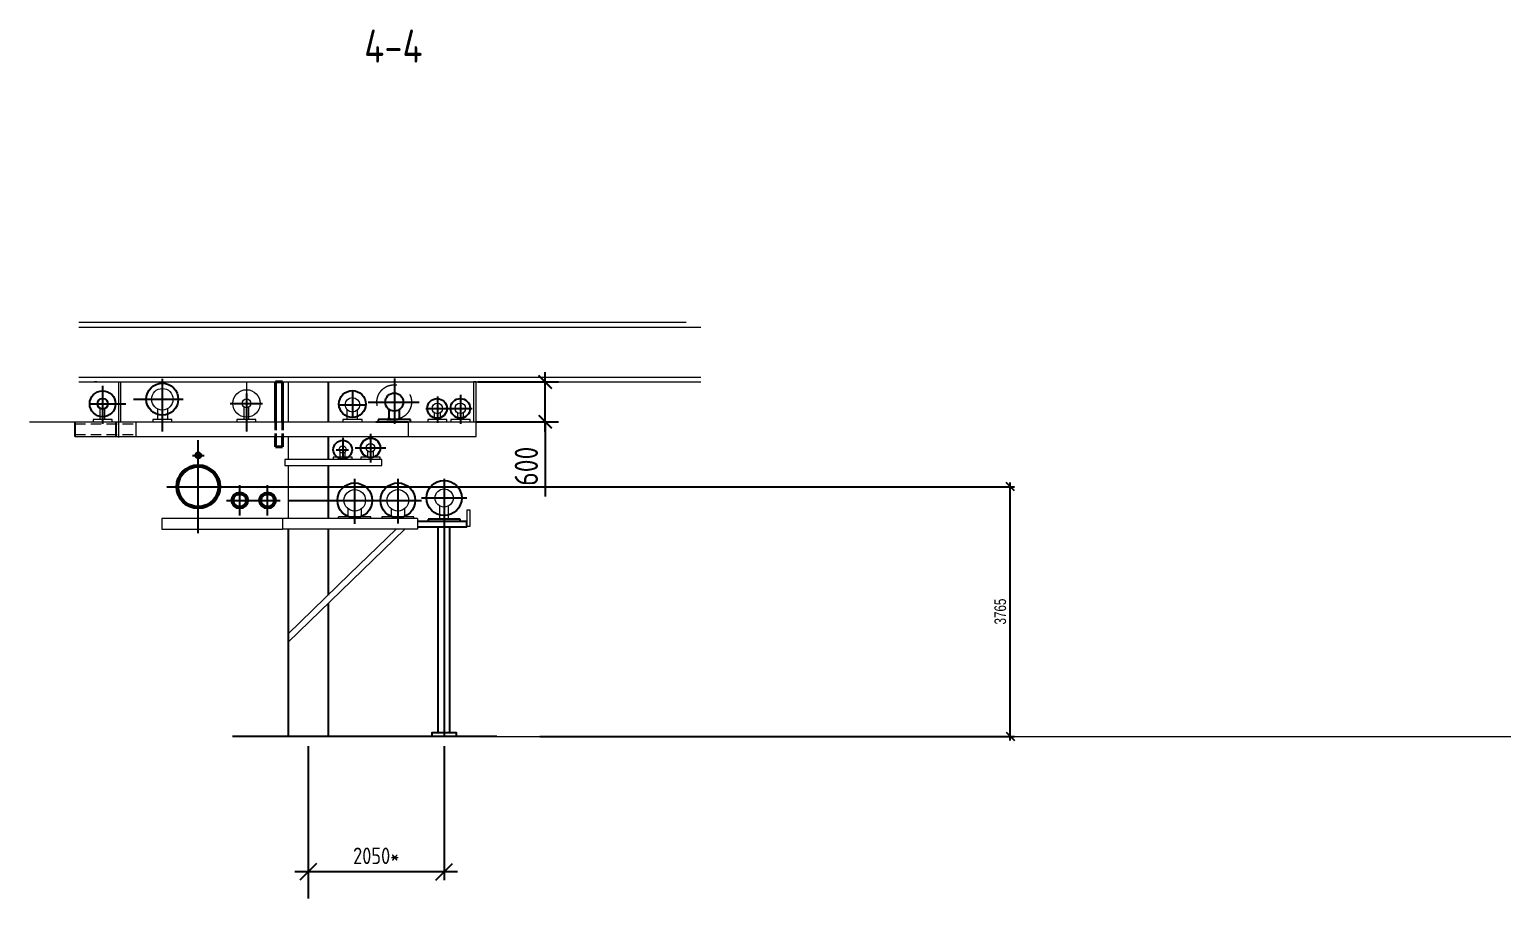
# Model space of a CAD drawing. Header units: inches. Extents: x -228863 to 215834, y 14270 to 189847.
# Drawn here: x 34494 to 56692, y 81353 to 94465 of the extents above; entities that cross this region are included whole.
import ezdxf

# ---------------------------------------------------------------- set-up
doc = ezdxf.new("R2010")
doc.units = ezdxf.units.IN
doc.header["$MEASUREMENT"] = 0
for name, pattern in [('20T1', [6, 4, -2]), ('ACAD_ISO04W100', [30, 24, -3, 0, -3]), ('DASHED', [19.05, 12.7, -6.35]), ('GOST2.303 4', [7, 5, -2, 0]), ('ГОСТ 2.303 5', [24, 20, -1.5, 1, -1.5])]:
    doc.linetypes.add(name, pattern=pattern)
doc.layers.get('0').update_dxf_attribs({"linetype": 'CONTINUOUS', "lineweight": 20})
doc.layers.get('Defpoints').update_dxf_attribs({"linetype": 'CONTINUOUS'})
for name, color, linetype in [('DIM', 2, 'CONTINUOUS'), ('OSI', 7, 'CONTINUOUS'), ('неосновной', 7, 'CONTINUOUS'), ('осевая', 7, 'ACAD_ISO04W100')]:
    doc.layers.add(name, color=color, linetype=linetype)
for name, color, linetype, lineweight in [('Text', 7, 'CONTINUOUS', 30), ('Кислород НД', 192, 'CONTINUOUS', 53), ('ПИ_NG LP', 6, 'CONTINUOUS', 53), ('Сж.воздух', 4, 'CONTINUOUS', 53), ('СПДС_РАЗМЕРЫ', 7, 'CONTINUOUS', 25), ('ТХ_Опоры монт.', 36, 'CONTINUOUS', 20)]:
    doc.layers.add(name, color=color, linetype=linetype, lineweight=lineweight)
doc.styles.add('GOST 2.304', font='CS_Gost2304.shx')
doc.styles.get("Standard").update_dxf_attribs({"font": 'txt', "width": 0.75})
doc.styles.add('ГОСТ 2.304', font='CS_Gost2304.shx')
doc.dimstyles.new('10', dxfattribs={"dimtxt": 2.5, "dimasz": 2.5, "dimexe": 1.25, "dimexo": 1.5, "dimgap": 1, "dimtad": 1, "dimdec": 0, "dimlfac": 0.1, "dimtxsty": 'GOST 2.304', "dimblk": 'OBLIQUE', "dimcen": 0, "dimdle": 2, "dimazin": 2, "dimtfac": 0.75, "dimtdec": 0, "dimtmove": 1, "dimatfit": 3, "dimfxl": 1.25, "dimtolj": 1, "dimarcsym": 0})
doc.dimstyles.new('SPDS$0', dxfattribs={"dimscale": 100, "dimtxt": 3, "dimasz": 2, "dimexe": 1.25, "dimexo": 0.625, "dimgap": 1, "dimtad": 1, "dimdec": 0, "dimrnd": 0.001, "dimtxsty": 'GOST 2.304', "dimblk": 'OBLIQUE', "dimcen": 1.5, "dimdle": 1.5, "dimclrd": 7, "dimclre": 7, "dimclrt": 256, "dimadec": 0, "dimazin": 2, "dimtfac": 0.75, "dimtdec": 0, "dimtmove": 1, "dimatfit": 3, "dimfxl": 1.25, "dimtolj": 1, "dimarcsym": 0})
doc.dimstyles.new('СПДС', dxfattribs={"dimtxt": 3.5, "dimasz": 2.5, "dimexe": 1.25, "dimexo": 0.65, "dimgap": 1.25, "dimtad": 1, "dimdec": 0, "dimtxsty": 'Standard', "dimblk": 'OBLIQUE', "dimblk1": 'OBLIQUE', "dimblk2": 'OBLIQUE', "dimcen": 2.5, "dimdle": 1.25, "dimclrt": 256, "dimadec": 0, "dimazin": 2, "dimtfac": 0.75, "dimtmove": 1, "dimatfit": 3, "dimfxl": 1, "dimtvp": 1, "dimtfill": 1, "dimtolj": 1, "dimarcsym": 1})

# ---------------------------------------------------------------- blocks, each defined once
blk = doc.blocks.new('_ArchTick')
at = {"color": 0, "linetype": 'ByBlock', "const_width": 0.15}
blk.add_lwpolyline([(-0.5, -0.5), (0.5, 0.5)], dxfattribs=at)
blk = doc.blocks.new('*D27')
at = {"layer": 'Defpoints', "color": 0}
for p in [(41192, 89146), (42272, 89146), (41192, 88546)]:
    blk.add_point(p, dxfattribs=at)
at = {"layer": 'DIM', "color": 7, "lineweight": -2, "ltscale": 50}
for p, q in [((42272, 88396), (42272, 89296)), ((41255, 89146), (42472, 89146)), ((41255, 88546), (42472, 88546)), ((42272, 88546), (42272, 87421))]:
    blk.add_line(p, q, dxfattribs=at)
at = {"layer": 'DIM', "color": 7, "lineweight": -2, "xscale": 200, "yscale": 200, "zscale": 200}
for p, rotation in [((42272, 89146), 90), ((42272, 88546), 270)]:
    blk.add_blockref('_ArchTick', p, dxfattribs=dict(at, rotation=rotation))
at = {"layer": 'DIM', "linetype": 'ByBlock', "lineweight": 25, "ltscale": 50, "insert": (41987, 87875), "char_height": 350, "attachment_point": 5, "rotation": 90, "style": 'GOST 2.304'}
blk.add_mtext('\\A1;600', dxfattribs=at)
blk = doc.blocks.new('_Oblique')
at = {"color": 0, "linetype": 'ByBlock', "lineweight": -2}
blk.add_line((-0.5, -0.5), (0.5, 0.5), dxfattribs=at)
blk = doc.blocks.new('*D28')
at = {"layer": 'Defpoints', "color": 0}
for p in [(38698, 83800), (40748, 83800), (38698, 81758)]:
    blk.add_point(p, dxfattribs=at)
at = {"layer": 'неосновной', "color": 0, "lineweight": -2}
for p, q in [((38698, 83650), (38698, 81633)), ((40748, 83650), (40748, 81633)), ((40948, 81758), (38498, 81758))]:
    blk.add_line(p, q, dxfattribs=at)
at = {"layer": 'неосновной', "color": 0, "lineweight": -2, "xscale": 250, "yscale": 250, "zscale": 250, "rotation": 180}
blk.add_blockref('_Oblique', (38698, 81758), dxfattribs=at)
at = {"layer": 'неосновной', "color": 0, "lineweight": -2, "xscale": 250, "yscale": 250, "zscale": 250}
blk.add_blockref('_Oblique', (40748, 81758), dxfattribs=at)
at = {"layer": 'неосновной', "color": 0, "linetype": 'ByBlock', "ltscale": 50, "insert": (39723, 81998), "char_height": 250, "attachment_point": 5, "style": 'GOST 2.304'}
blk.add_mtext('\\A1;2050*', dxfattribs=at)
blk = doc.blocks.new('*D272')
at = {"layer": 'Defpoints', "color": 0}
for p in [(37041, 87566), (49284, 87566), (42159, 83800)]:
    blk.add_point(p, dxfattribs=at)
at = {"layer": 'СПДС_РАЗМЕРЫ', "color": 0, "lineweight": -2}
for p, q in [((37073, 87566), (49347, 87566)), ((49284, 83738), (49284, 87628)), ((42192, 83800), (49347, 83800))]:
    blk.add_line(p, q, dxfattribs=at)
at = {"layer": 'СПДС_РАЗМЕРЫ', "color": 0, "lineweight": -2, "xscale": 125, "yscale": 125, "zscale": 125}
for p, rotation in [((49284, 87566), 90), ((49284, 83800), 270)]:
    blk.add_blockref('_Oblique', p, dxfattribs=dict(at, rotation=rotation))
at = {"layer": 'СПДС_РАЗМЕРЫ', "linetype": 'ByBlock', "ltscale": 50, "insert": (49134, 85683), "char_height": 175, "attachment_point": 5, "rotation": 90, "bg_fill": 3, "box_fill_scale": 1.25, "bg_fill_color": 256, "bg_fill_true_color": 13158600, "bg_fill_transparency": 0}
blk.add_mtext('\\A1;3765', dxfattribs=at)

msp = doc.modelspace()

# ---------------------------------------------------------------- linework, layer by layer
at = {"color": 0, "ltscale": 40}
for p, q in [((35239.039, 90046.263), (44395.391, 90046.263)), ((35239.039, 89975.478), (44618.067, 89975.478)), ((35239.039, 89217.047), (44618.067, 89217.047)), ((35239.039, 89146.263), (44618.067, 89146.263)), ((35512.858, 89146.263), (35474.842, 89146.263)), ((35835.817, 89146.263), (35835.817, 88306.263)), ((35873.833, 88546.263), (35873.833, 89146.263)), ((37767.801, 89146.263), (37767.801, 88546.263)), ((38307.801, 89146.263), (38307.801, 88972.263)), ((38307.801, 89146.263), (38307.801, 88972.263)), ((38397.801, 89146.263), (38397.801, 88546.263)), ((41230.343, 89146.263), (41192.327, 89146.263)), ((41192.327, 89146.263), (41192.327, 88546.263)), ((41230.343, 88326.263), (41230.343, 89146.263)), ((38307.801, 88897.263), (38307.801, 88546.263)), ((35741.911, 88579.322), (35452.855, 88579.322)), ((35452.855, 88579.322), (35452.855, 88546.263)), ((35557.357, 88748.963), (35557.357, 88579.322)), ((35633.094, 88579.322), (35633.094, 88746.17)), ((35741.911, 88546.263), (35741.911, 88579.322)), ((36642.422, 88579.322), (36353.365, 88579.322)), ((36353.365, 88579.322), (36353.365, 88546.263)), ((36422.907, 88741.56), (36422.907, 88579.322)), ((36582.864, 88579.322), (36582.864, 88746.91)), ((36642.422, 88546.263), (36642.422, 88579.322)), ((37908.898, 88579.322), (37619.842, 88579.322)), ((37619.842, 88579.322), (37619.842, 88546.263)), ((37727.357, 88762.725), (37727.357, 88581.002)), ((37803.094, 88581.002), (37803.094, 88762.725)), ((37908.898, 88546.263), (37908.898, 88579.322)), ((39510.241, 88579.322), (39221.185, 88579.322)), ((39221.185, 88579.322), (39221.185, 88546.263)), ((39280.656, 88730.828), (39280.656, 88579.322)), ((39440.612, 88579.322), (39440.612, 88723.327)), ((39510.241, 88546.263), (39510.241, 88579.322)), ((39896.109, 88580.425), (40030.937, 88580.425)), ((40789.466, 88579.322), (40500.41, 88579.322)), ((40500.41, 88579.322), (40500.41, 88546.263)), ((40598.427, 88682.82), (40598.427, 88579.887)), ((40690.656, 88579.322), (40690.656, 88682.255)), ((40789.466, 88546.263), (40789.466, 88579.322)), ((41139.466, 88579.322), (40850.41, 88579.322)), ((40850.41, 88579.322), (40850.41, 88546.263)), ((40948.427, 88682.82), (40948.427, 88579.887)), ((41040.656, 88579.322), (41040.656, 88685.932)), ((41139.466, 88546.263), (41139.466, 88579.322)), ((34494.281, 88546.263), (41230.343, 88546.263)), ((35611.164, 88546.263), (35900.22, 88546.263)), ((36097.801, 88546.263), (36097.801, 88326.263)), ((36419.509, 88546.263), (36708.566, 88546.263)), ((37416.342, 88546.263), (37705.398, 88546.263)), ((38019.575, 88546.263), (38308.631, 88546.263)), ((39221.185, 88546.263), (39510.241, 88546.263)), ((39815.542, 88546.263), (40104.598, 88546.263)), ((40205.332, 88527.926), (40205.332, 88326.263)), ((40500.41, 88546.263), (40789.466, 88546.263)), ((40850.41, 88546.263), (41139.466, 88546.263)), ((35177.801, 88326.263), (41230.343, 88326.263)), ((35177.801, 88326.263), (41230.343, 88326.263)), ((38397.801, 88326.263), (38397.801, 87977.658)), ((39362.329, 88010.718), (39073.273, 88010.718)), ((39073.273, 88010.718), (39073.273, 87977.658)), ((39175.32, 88094.362), (39175.32, 88010.718)), ((39257.189, 88010.718), (39257.189, 88090.759)), ((39362.329, 87977.658), (39362.329, 88010.718)), ((39782.329, 88010.718), (39493.273, 88010.718)), ((39493.273, 88010.718), (39493.273, 87977.658)), ((39591.29, 88101.068), (39591.29, 88010.718)), ((39683.519, 88010.718), (39683.519, 88100.503)), ((39782.329, 87977.658), (39782.329, 88010.718)), ((38397.801, 87888.15), (38397.801, 87085.042)), ((40347.801, 87085.042), (38309.817, 87085.042)), ((38309.817, 87085.042), (38309.817, 86925.042)), ((39640.003, 87112.848), (39153.348, 87112.848)), ((39153.944, 87085.042), (39153.944, 87112.848)), ((39297.794, 87233.7), (39297.794, 87112.848)), ((39503.709, 87112.848), (39503.709, 87235.11)), ((39640.003, 87085.042), (39640.003, 87112.848)), ((40292.61, 87112.848), (39805.954, 87112.848)), ((39805.954, 87112.848), (39805.954, 87085.042)), ((39947.794, 87233.7), (39947.794, 87112.848)), ((40153.709, 87112.848), (40153.709, 87235.11)), ((40292.61, 87085.042), (40292.61, 87112.848)), ((40347.801, 87085.042), (40347.801, 86925.042)), ((40347.801, 86925.042), (38309.817, 86925.042))]:
    msp.add_line(p, q, dxfattribs=at)
at = {"color": 0, "lineweight": 40, "ltscale": 40}
for p, q in [((38203.867, 89146.263), (38203.867, 88546.263)), ((38307.801, 89146.263), (38307.801, 88546.263))]:
    msp.add_line(p, q, dxfattribs=at)
at = {"color": 0, "linetype": '20T1', "ltscale": 40}
for p, q in [((35177.801, 88516.263), (36097.801, 88516.263)), ((35177.801, 88356.263), (36097.801, 88356.263))]:
    msp.add_line(p, q, dxfattribs=at)
at = {"color": 0, "ltscale": 10}
for p, q in [((40678.967, 87279.227), (40678.967, 87077.135)), ((40813.795, 87077.135), (40813.795, 87279.227)), ((40678.967, 87077.135), (40813.795, 87077.135))]:
    msp.add_line(p, q, dxfattribs=at)
at = {"color": 6, "linetype": 'ByBlock', "ltscale": 100}
for p, q in [((38309.817, 87085.042), (36491.661, 87085.042)), ((36491.661, 87085.042), (36491.661, 86925.042)), ((36491.661, 86925.042), (38309.817, 86925.042))]:
    msp.add_line(p, q, dxfattribs=at)
at = {"color": 0}
for p, q in [((40153.383, 86925.042), (38395.712, 85221.414)), ((40022.662, 86925.042), (39322.897, 86246.793)), ((39322.897, 86246.793), (38395.712, 85348.115))]:
    msp.add_line(p, q, dxfattribs=at)
at = {"color": 0, "ltscale": 40}
msp.add_lwpolyline([(38343.264, 87888.15), (39809.311, 87888.15), (39809.311, 87977.658), (38343.264, 87977.658)], close=True, dxfattribs=at)
at = {"color": 0}
msp.add_lwpolyline([(41088.819, 86973.047), (41138.638, 86973.047), (41138.638, 87209.987), (41088.819, 87209.987)], close=True, dxfattribs=at)
at = {"color": 0, "ltscale": 40}
for centre, radius in [((36498.157, 88885.587), 162.5), ((37767.801, 88823.263), 206.5), ((37767.801, 88823.263), 66.5), ((39364.14, 88801.835), 109.598), ((40644.938, 88747.295), 79.5), ((40991.655, 88748.535), 79.5), ((39217.801, 88127.7), 54), ((39637.801, 88152.542), 66.5)]:
    msp.add_circle(centre, radius, dxfattribs=at)
at = {"color": 0, "linetype": 'DASHED', "ltscale": 40}
msp.add_circle((39994.495, 88843.263), 260.905, dxfattribs=at)
at = {"color": 0, "linetype": 'ByBlock', "ltscale": 40}
for centre in [(39399.891, 87360.098), (40049.891, 87360.122)]:
    msp.add_circle(centre, 162.5, dxfattribs=at)
at = {"color": 0, "ltscale": 10}
msp.add_circle((40747.499, 87396.692), 136.5, dxfattribs=at)
at = {"layer": 'DIM', "color": 0, "ltscale": 40}
for p, q in [((38998.024, 89146.263), (38998.024, 88546.263)), ((40238.185, 88580.425), (39751.53, 88580.425)), ((39751.53, 88580.425), (39751.53, 88546.263)), ((39884.302, 88580.425), (40044.259, 88580.425)), ((39914.156, 88732.909), (39914.156, 88580.425)), ((40074.112, 88580.425), (40074.112, 88732.387)), ((40238.185, 88546.263), (40238.185, 88580.425)), ((39718.676, 88546.263), (40205.332, 88546.263)), ((38998.024, 88326.263), (38998.024, 87977.658)), ((38998.024, 87888.15), (38998.024, 87085.042)), ((38397.801, 86925.042), (38397.801, 83800.263)), ((38997.801, 86925.042), (38997.801, 85931.693)), ((38997.801, 85804.991), (38997.801, 83800.263))]:
    msp.add_line(p, q, dxfattribs=at)
at = {"layer": 'DIM', "color": 0, "lineweight": 25, "ltscale": 40}
for p, q in [((41230.343, 88546.263), (41667.172, 88546.263)), ((38397.801, 87360.098), (40404.012, 87360.098)), ((41543.163, 83800.263), (37556.609, 83800.263))]:
    msp.add_line(p, q, dxfattribs=at)
at = {"layer": 'DIM', "color": 0}
for p, q in [((41088.819, 87042.973), (40346.381, 87042.973)), ((40991.189, 87077.135), (40504.534, 87077.135)), ((40504.534, 87077.135), (40504.534, 87042.973)), ((40991.189, 87042.973), (40991.189, 87077.135)), ((41088.819, 86955.042), (41088.819, 87042.973)), ((41088.819, 86955.042), (41088.819, 87040.859)), ((40651.8, 86955.042), (40651.8, 83854.581)), ((40835.463, 83854.581), (40835.463, 86955.042))]:
    msp.add_line(p, q, dxfattribs=at)
msp.add_lwpolyline([(40931.774, 83800.263), (40931.774, 83854.581), (40563.828, 83854.581), (40563.828, 83800.263)], dxfattribs=at)
at = {"layer": 'DIM', "color": 0, "lineweight": 25, "ltscale": 40}
for radius in [195, 79.5]:
    msp.add_circle((35597.801, 88817.406), radius, dxfattribs=at)
at = {"layer": 'DIM', "color": 0, "ltscale": 40}
msp.add_circle((39994.495, 88843.263), 136.5, dxfattribs=at)
at = {"layer": 'OSI', "color": 0, "ltscale": 40}
for p, q in [((35597.801, 89087.084), (35597.801, 88516.263)), ((36497.801, 89193.911), (36497.801, 88451.481)), ((39997.801, 89196.852), (39997.801, 88516.263)), ((35400.479, 88817.406), (35947.801, 88817.406)), ((36061.284, 88885.587), (36814.546, 88885.587)), ((36497.801, 88973.059), (36497.801, 88397.347)), ((36497.801, 88973.059), (36497.801, 88397.347)), ((37523.103, 88823.263), (38009.267, 88823.263)), ((37767.801, 88973.059), (37767.801, 88397.347)), ((39170.545, 88801.835), (39557.735, 88801.835)), ((39364.301, 88995.678), (39364.301, 88631.178)), ((39601.628, 88842.684), (40373.18, 88842.684)), ((40644.938, 88925.888), (40644.938, 88531.08)), ((40994.938, 88950.165), (40994.938, 88512.525)), ((40473.035, 88748.535), (41170.597, 88748.535)), ((35177.801, 88546.263), (35177.801, 88472.805)), ((35177.801, 88546.263), (35177.801, 88326.263)), ((35797.801, 88546.263), (35797.801, 88326.263)), ((39637.801, 88365.265), (39637.801, 87932.74)), ((39217.801, 88302.515), (39217.801, 87972.477)), ((39405.435, 88153.551), (39867.96, 88153.551)), ((39120.944, 88125.026), (39305.828, 88125.026)), ((39397.801, 87686.67), (39397.801, 87005.331)), ((40047.801, 87686.67), (40047.801, 87011.214)), ((40747.801, 87686.67), (40747.801, 83800.263))]:
    msp.add_line(p, q, dxfattribs=at)
at = {"layer": 'OSI', "color": 0, "ltscale": 10}
msp.add_line((40407.873, 87396.668), (41087.73, 87396.668), dxfattribs=at)
at = {"layer": 'OSI', "color": 0, "ltscale": 40}
for centre, radius in [((36497.894, 88885.587), 241.24), ((39364.301, 88813.428), 202.295), ((40641.655, 88747.295), 147.742), ((40991.655, 88748.535), 147.742), ((39217.801, 88125.026), 141.192), ((39637.801, 88152.542), 147.281), ((39399.891, 87360.098), 262.585), ((40049.891, 87360.122), 262.585)]:
    msp.add_circle(centre, radius, dxfattribs=at)
at = {"layer": 'OSI', "color": 0, "ltscale": 10}
msp.add_circle((40747.499, 87396.692), 264.7, dxfattribs=at)
at = {"layer": 'Кислород НД', "linetype": 'ByBlock', "ltscale": 100}
for centre in [(37665.161, 87360.098), (38085.161, 87360.098)]:
    msp.add_circle(centre, 109.5, dxfattribs=at)
at = {"layer": 'неосновной', "lineweight": 40, "ltscale": 100}
for p, q in [((38203.867, 89146.263), (38307.801, 89146.263)), ((38203.867, 88326.263), (38203.867, 88165.959)), ((38307.801, 88165.959), (38203.867, 88165.959)), ((38307.801, 88326.263), (38307.801, 88165.959))]:
    msp.add_line(p, q, dxfattribs=at)
at = {"layer": 'неосновной', "linetype": 'GOST2.303 4', "lineweight": 35, "ltscale": 25}
for p, q in [((38203.867, 88546.263), (38203.867, 88326.263)), ((38307.801, 88546.263), (38307.801, 88326.263))]:
    msp.add_line(p, q, dxfattribs=at)
at = {"layer": 'неосновной', "ltscale": 100}
for p, q in [((41088.819, 86955.042), (40347.801, 86955.042)), ((38697.801, 81758.325), (38697.801, 81353.181))]:
    msp.add_line(p, q, dxfattribs=at)
at = {"layer": 'осевая', "color": 1, "linetype": 'ГОСТ 2.303 5', "ltscale": 100}
for p, q in [((37040.661, 86864.734), (37040.661, 88266.461)), ((36953.411, 88039.598), (37127.911, 88039.598)), ((36567.911, 87565.598), (37513.411, 87565.598)), ((37665.161, 87132.348), (37665.161, 87587.848)), ((38085.161, 87132.348), (38085.161, 87587.848)), ((37464.661, 87360.098), (38274.661, 87360.098))]:
    msp.add_line(p, q, dxfattribs=at)
at = {"layer": 'ПИ_NG LP', "linetype": 'ByBlock', "ltscale": 50}
msp.add_circle((37040.661, 87565.598), 315, dxfattribs=at)
at = {"layer": 'Сж.воздух', "linetype": 'ByBlock', "ltscale": 50}
msp.add_circle((37040.661, 88039.598), 28.5, dxfattribs=at)

# ---------------------------------------------------------------- texts
at = {"layer": 'Text', "linetype": 'Continuous', "ltscale": 100, "style": 'ГОСТ 2.304'}
msp.add_text('4-4', height=500, dxfattribs=at).set_placement((39542.386, 93962.973))

# ---------------------------------------------------------------- dimensions: what is measured, and where the dimension line sits
at = {"layer": 'DIM', "color": 0, "lineweight": 25, "ltscale": 50}
dim = msp.add_linear_dim(base=(42271.728, 89146.263), p1=(41192.327, 88546.263), p2=(41192.327, 89146.263), angle=90, dimstyle='SPDS$0', override={"dimscale": 100, "dimtxt": 3.5, "dimexe": 2, "dimlfac": 1, "dimtxsty": 'GOST 2.304', "dimblk": 'ArchTick', "dimblk1": 'ArchTick', "dimblk2": 'ArchTick', "dimsah": 1, "dimfxl": 0.18, "dimtolj": 1, "dimarcsym": 1}, dxfattribs=at)
dim.commit()
dim.dimension.update_dxf_attribs({"geometry": '*D27', "text_midpoint": (42201.916, 87875.097), "dimtype": 160})
at = {"layer": 'неосновной'}
dim = msp.add_linear_dim(base=(38697.801, 81758.325), p1=(40747.801, 83800.263), p2=(38697.801, 83800.263), text='2050*', dimstyle='10', override={"dimscale": 100, "dimlfac": 1, "dimtxsty": 'GOST 2.304', "dimtolj": 1}, dxfattribs=at)
dim.commit()
dim.dimension.update_dxf_attribs({"geometry": '*D28', "text_midpoint": (39722.801, 81998.186)})

# ---------------------------------------------------------------- next in the draw order: dimensions: what is measured, and where the dimension line sits
at = {"layer": 'СПДС_РАЗМЕРЫ'}
dim = msp.add_linear_dim(base=(49284.379, 87565.598), p1=(42159.379, 83800.263), p2=(37040.661, 87565.598), angle=90, dimstyle='СПДС', override={"dimscale": 50, "dimtmove": 1}, dxfattribs=at)
dim.commit()
dim.dimension.update_dxf_attribs({"geometry": '*D272', "text_midpoint": (49134.379, 85682.93)})

# ---------------------------------------------------------------- next in the draw order: linework, layer by layer
at = {"layer": 'ТХ_Опоры монт.', "linetype": 'ByBlock', "ltscale": 50}
msp.add_line((41543.163, 83800.263), (85772.335, 83800.263), dxfattribs=at)

doc.saveas('drawing.dxf')
